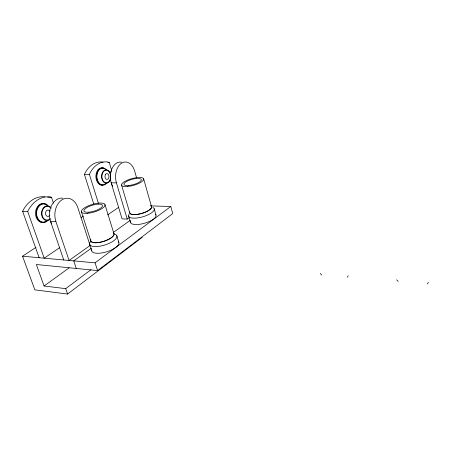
<?xml version="1.0" encoding="UTF-8"?>
<svg xmlns="http://www.w3.org/2000/svg" width="451" height="451" viewBox="0 0 451 451"><rect width="100%" height="100%" fill="white"/><g stroke="black" fill="none" stroke-linecap="round" stroke-linejoin="round"><path stroke-width="0.68" d="M98.617 203.942L89.411 174.43L90.161 172.756A28.154 19.472 -89.8 0 1 107.969 162.072L109.283 162.473L111.668 170.461M93.678 203.801L84.438 174.441L85.188 172.778A28.007 19.528 -89.8 0 1 103.042 162.146M59.842 247.503L44.198 258.186L27.725 211.547L28.622 209.676A30.73 23.221 -86 0 1 49.898 196.912L51.465 197.267L53.466 203.198M39.152 257.724L22.64 211.344L23.537 209.484A30.555 23.266 -85.9 0 1 44.841 196.794M347.309 277.145L348.223 275.809M427.322 283.871L428.45 282.456M36.024 247.323L22.55 256.207L34.84 289.858L67.582 294.052L142.268 237.311M90.927 269.737L65.705 288.646L44.063 285.996L36.351 264.511L97.585 270.589L172.744 213.565L170.816 206.49L151.096 205.91M22.55 256.207L95.065 262.832L170.816 206.49M44.063 285.996L69.166 267.855M91.44 248.157L73.699 260.881L76.258 268.475M113.19 232.564L130.362 220.251M127.238 219.085L116.426 182.858L111.2 182.824L122.058 218.859L127.238 219.085L128.941 217.872M107.62 214.879L118.557 207.409M81.135 217.574L83.48 216.029M107.874 162.495L109.283 162.473M84.438 174.441L89.411 174.43M47.676 197.177L51.465 197.267M22.64 211.344L27.725 211.547M55.918 221.655A16.298 11.98 -87.5 0 1 61.956 199.816A16.298 11.98 -87.5 0 1 77.82 207.612L90.104 245.502L69.082 260.458L55.918 221.655L50.551 221.385L63.754 259.973M396.66 279.823L398.154 281.418M320.244 273.486L321.636 274.986M65.705 288.646L67.582 294.052M89.602 244.262L91.745 250.88M95.065 262.832L97.585 270.589M81.377 211.728L90.752 240.766M104.965 204.602L113.917 233.618M116.848 235.834L118.878 242.446M128.591 216.006L130.469 222.326M121.539 185.057L129.73 212.737M136.597 177.829L134.686 171.149A14.906 9.967 89.3 0 0 121.516 163.194A14.906 9.967 89.3 0 0 116.426 182.858M143.666 178.889L151.497 206.592M154.203 208.768L155.984 215.093M118.325 241.601A14.206 5.209 -17.4 0 1 106.78 251.754A14.206 5.209 -17.4 0 1 91.762 249.854M114.87 234.193A14.263 5.108 -17.3 0 1 104.655 245.045A14.263 5.108 -17.3 0 1 90.392 241.747M113.359 232.665A12.278 4.352 -17.3 0 1 103.555 241.437A12.278 4.352 -17.3 0 1 90.713 239.644M113.455 232.919A12.121 4.296 -17.3 0 1 103.178 241.494A12.121 4.296 -17.3 0 1 90.865 239.616M102.687 185.175A8.71 6.055 89 0 1 95.877 176.262A8.71 6.055 89 0 1 102.879 167.93M103.397 168.093A8.71 6.055 89 0 1 104.395 168.601M106.289 183.546A8.716 6.055 89 0 1 98.126 182.232A8.716 6.055 89 0 1 98.262 170.427A8.716 6.055 89 0 1 106.447 169.801M106.143 183.264A8.372 5.812 89 0 1 98.662 182.531A8.372 5.812 89 0 1 97.811 171.797A8.372 5.812 89 0 1 105.01 168.911M110.794 178.168A6.788 4.685 89.1 0 1 103.764 182.243A6.788 4.685 89.1 0 1 103.234 171.25A6.788 4.685 89.1 0 1 110.602 174.125M45.495 221.717A9.499 7.239 -87.6 0 1 35.488 213.137A9.499 7.239 -87.6 0 1 45.647 204.247M47.851 220.477A9.51 7.239 -87.6 0 1 38.076 219.575A9.51 7.239 -87.6 0 1 38.194 206.699A9.51 7.239 -87.6 0 1 47.986 205.498M47.682 220.184A9.127 6.951 -87.6 0 1 38.436 219.507A9.127 6.951 -87.6 0 1 38.143 207.353A9.127 6.951 -87.6 0 1 47.321 205.346M50.14 219.372A7.408 5.609 -87.6 0 1 42.569 217.63A7.408 5.609 -87.6 0 1 43.662 207.516A7.408 5.609 -87.6 0 1 51.352 208.17M50.315 218.605A6.906 5.232 -87.6 0 1 43.262 217.94A6.906 5.232 -87.6 0 1 43.347 208.593A6.906 5.232 -87.6 0 1 50.416 207.702M49.813 215.133A3.174 2.396 -87.6 0 1 46.278 215.601A3.174 2.396 -87.6 0 1 46.323 210.927A3.174 2.396 -87.6 0 1 49.847 211.282M155.499 214.332A13.265 4.634 -16 0 1 144.427 223.268A13.265 4.634 -16 0 1 130.508 221.413M152.81 207.437A13.31 4.544 -15.9 0 1 142.572 216.858A13.31 4.544 -15.9 0 1 129.138 214.124M150.752 205.566A11.455 3.873 -15.9 0 1 142.302 213.261A11.309 3.822 -15.9 0 1 129.713 212.246M129.629 212.015A11.455 3.873 -15.9 0 0 142.302 213.261A11.309 3.822 -15.9 0 0 150.876 205.786M112.592 186.178A14.821 10.001 89.3 0 1 111.572 169.593A14.821 10.001 89.3 0 1 121.584 162.213M110.563 176.194A7.78 5.288 89.1 0 1 111.538 170.382M51.6 223.843A16.202 12.002 -87.5 0 1 51.2 206.27A16.202 12.002 -87.5 0 1 62.948 198.169M87.714 213.306A12.324 3.907 -16.9 0 0 105.021 204.839A12.324 3.907 -16.9 0 0 86.823 206.513A12.324 3.907 -16.9 0 0 87.714 213.306M88.864 212.195A9.68 3.067 -16.9 0 0 102.49 205.549A9.68 3.067 -16.9 0 0 88.221 206.846A9.68 3.067 -16.9 0 0 88.864 212.195M102.794 172.558A6.331 4.369 89.1 0 0 105.624 182.779A6.331 4.369 89.1 0 0 110.292 174.227A6.331 4.369 89.1 0 0 102.794 172.558M105.404 174.695A2.903 2.001 89.1 0 0 106.69 179.391A2.903 2.001 89.1 0 0 108.843 175.478A2.903 2.001 89.1 0 0 105.404 174.695M127.362 186.511A11.489 3.467 -15.7 0 0 143.711 179.103A11.489 3.467 -15.7 0 0 126.776 180.451A11.489 3.467 -15.7 0 0 127.362 186.511M128.467 185.53A9.026 2.723 -15.7 0 0 141.332 179.718A9.026 2.723 -15.7 0 0 128.05 180.755A9.026 2.723 -15.7 0 0 128.467 185.53"/></g></svg>
